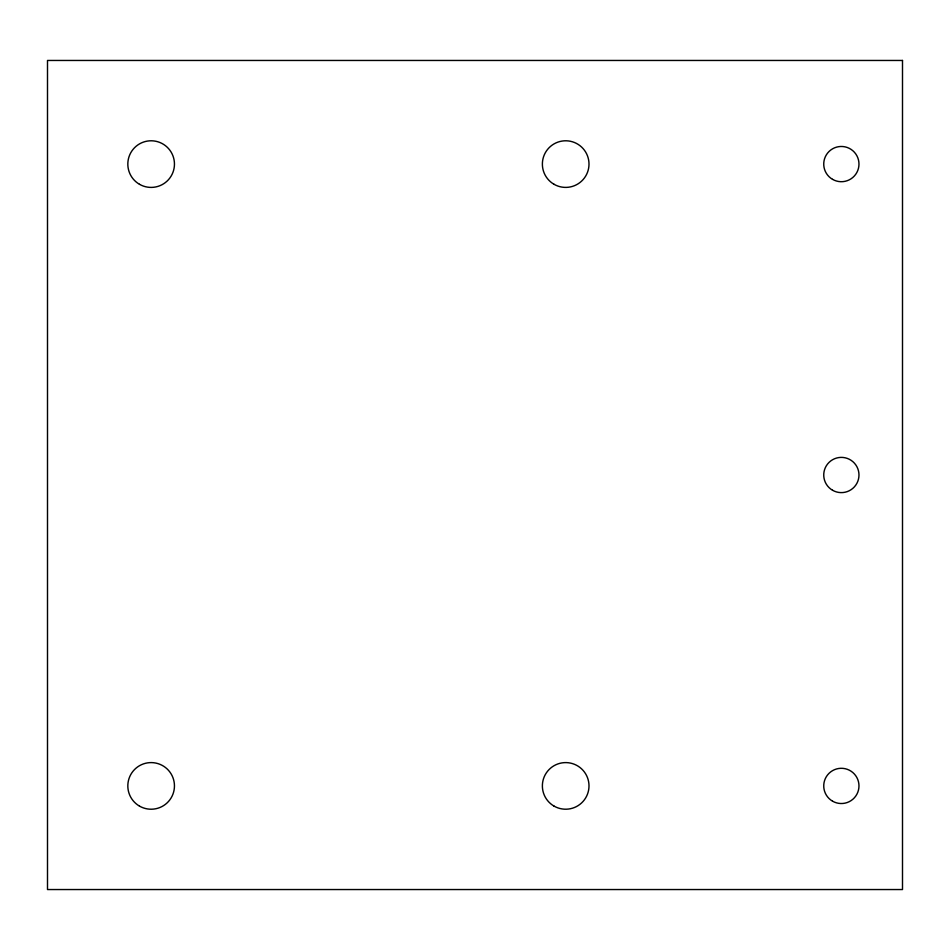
<?xml version="1.0" encoding="UTF-8"?>
<svg xmlns="http://www.w3.org/2000/svg" width="950" height="950" viewBox="0 0 950 950"><rect width="100%" height="100%" fill="white"/><g stroke="black" fill="none" stroke-linecap="round" stroke-linejoin="round"><path stroke-width="1.43" d="M902.5 60.456L47.5 60.456L47.5 889.544L902.5 889.544L902.5 60.456M832.544 179.348A17.622 17.622 0 0 0 858.978 164.089A17.622 17.622 0 0 0 832.544 148.829A17.622 17.622 0 0 0 832.544 179.348M554.028 184.288A23.323 23.323 0 0 0 589 164.089A23.323 23.323 0 0 0 554.028 143.901A23.323 23.323 0 0 0 554.028 184.288M554.028 806.099A23.323 23.323 0 0 0 589 785.911A23.323 23.323 0 0 0 554.028 765.712A23.323 23.323 0 0 0 554.028 806.099M832.544 490.259A17.622 17.622 0 0 0 858.978 475A17.622 17.622 0 0 0 832.544 459.741A17.622 17.622 0 0 0 832.544 490.259M832.544 801.171A17.622 17.622 0 0 0 858.978 785.911A17.622 17.622 0 0 0 832.544 770.652A17.622 17.622 0 0 0 832.544 801.171M139.472 184.288A23.323 23.323 0 0 0 174.456 164.089A23.323 23.323 0 0 0 139.484 143.901A23.323 23.323 0 0 0 139.472 184.288M139.472 806.099A23.323 23.323 0 0 0 174.456 785.911A23.323 23.323 0 0 0 139.484 765.712A23.323 23.323 0 0 0 139.472 806.099"/></g></svg>
